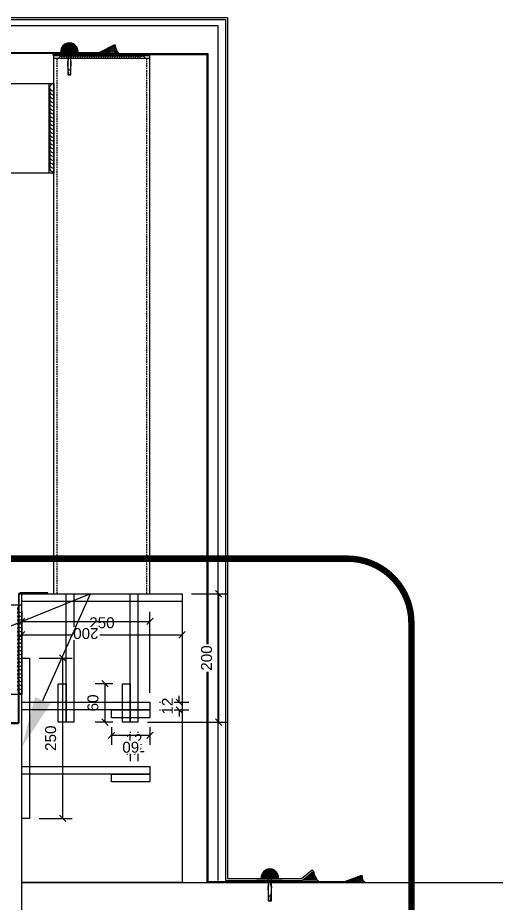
# Model space of a CAD drawing. Header units: millimetres. Extents: x 0 to 119933, y -45162 to 41221.
# Drawn here: x 11618 to 12364, y 1396 to 2777 of the extents above; entities that cross this region are included whole.
import ezdxf
from ezdxf import colors
from ezdxf.entities.mleader import LeaderData, LeaderLine
from ezdxf.math import Vec2, Vec3

# ---------------------------------------------------------------- set-up
doc = ezdxf.new("R2010")
doc.units = ezdxf.units.MM
doc.linetypes.add('CENTER', pattern=[2, 1.25, -0.25, 0.25, -0.25])
doc.linetypes.add('HIDDEN', pattern=[0.375, 0.25, -0.125])
doc.layers.get('DEFPOINTS').update_dxf_attribs({"color": 166})
for name, color, linetype in [('F-Alum', 4, 'Continuous'), ('F-Misc', 8, 'Continuous'), ('F-OTHERS', 8, 'Continuous'), ('F-SSTEEL', 3, 'Continuous'), ('F-steel', 3, 'Continuous'), ('F_CONC', 7, 'Continuous'), ('F_STEL', 3, 'Continuous'), ('GASK', 8, 'Continuous'), ('gasket', 1, 'Continuous'), ('Hatch', 8, 'Continuous'), ('WELDING VW', 8, 'Continuous')]:
    doc.layers.add(name, color=color, linetype=linetype)
doc.styles.add('Arial', font='arial.ttf')
doc.styles.get("Standard").update_dxf_attribs({"font": 'arial.ttf'})
doc.dimstyles.new('10x of Arup4', dxfattribs={"dimscale": 10, "dimtxt": 1.7, "dimasz": 1, "dimexe": 1.5, "dimexo": 1.5, "dimgap": 1, "dimtad": 1, "dimdec": 1, "dimdsep": 46, "dimtxsty": 'Arial', "dimblk": 'OBLIQUE', "dimcen": 0, "dimclrd": 1, "dimclre": 1, "dimclrt": 7, "dimadec": 0, "dimazin": 0, "dimtfac": 1, "dimtdec": 1, "dimtix": 1, "dimtofl": 0, "dimtmove": 2, "dimatfit": 3, "dimfxl": 5, "dimtfill": 1, "dimtolj": 1, "dimtzin": 0, "dimlwd": -1, "dimlwe": -1, "dimarcsym": 0})

# ---------------------------------------------------------------- blocks, each defined once
blk = doc.blocks.new('fhd')
at = {"layer": 'F-OTHERS'}
for points in [[(2.5, 0), (2.5, 35), (-2.5, 35), (-2.5, 0)], [(2.5, -3), (2.5, -12), (1.5, -13), (-1.5, -13), (-2.5, -12), (-2.5, -3)]]:
    blk.add_lwpolyline(points, dxfattribs=at)
for points in [[(-1.3, 35, 0.036206), (-2.5, 21.4)], [(-2.5, 5, 0.297843), (-2.5, 13.3, -0.036206), (-1.3, 27, -0.585039), (1.3, 27, -0.036206), (2.5, 13.3, 0.297843), (2.5, 5)], [(2.5, 21.4, 0.036206), (1.3, 35)]]:
    blk.add_lwpolyline(points, format="xyb", dxfattribs=at)
blk.add_lwpolyline([(6.5, 0, -0.414214), (7.5, -1), (7.5, -2, -0.414214), (6.5, -3), (-6.5, -3, -0.414214), (-7.5, -2), (-7.5, -1, -0.414214), (-6.5, 0), (-2.5, 0), (2.5, 0)], format="xyb", close=True, dxfattribs=at)
blk = doc.blocks.new('*U387')
at = {"layer": 'WELDING VW'}
for centre, end in [((4, 0), 180), ((8, 0), 120), ((12, 0), 120), ((16, 0), 120), ((20, 0), 120), ((24, 0), 120), ((28, 0), 120), ((32, 0), 120), ((36, 0), 120), ((40, 0), 120), ((44, 0), 120), ((48, 0), 120), ((52, 0), 120), ((56, 0), 120), ((60, 0), 120), ((64, 0), 120), ((68, 0), 120), ((72, 0), 120), ((76, 0), 120), ((80, 0), 120), ((84, 0), 120), ((88, 0), 120)]:
    blk.add_arc(centre, 4, 0, end, dxfattribs=at)
blk = doc.blocks.new('*U389')
at = {"layer": 'GASK'}
blk.add_lwpolyline([(0, -2), (0, 0), (-40.2, 0), (-40.2, -2)], close=True, dxfattribs=at)
for points in [[(0, -2), (-40.2, 0)], [(-40.2, -2), (0, 0)]]:
    blk.add_lwpolyline(points, dxfattribs=at)
blk = doc.blocks.new('*U386')
at = {"layer": 'WELDING VW'}
for centre, end in [((4, 0), 180), ((8, 0), 120), ((12, 0), 120), ((16, 0), 120), ((20, 0), 120), ((24, 0), 120), ((28, 0), 120), ((32, 0), 120), ((36, 0), 120), ((40, 0), 120), ((44, 0), 120), ((48, 0), 120), ((52, 0), 120), ((56, 0), 120), ((60, 0), 120), ((64, 0), 120), ((68, 0), 120), ((72, 0), 120), ((76, 0), 120), ((80, 0), 120), ((84, 0), 120), ((88, 0), 120)]:
    blk.add_arc(centre, 4, 0, end, dxfattribs=at)
blk = doc.blocks.new('*U395')
at = {"layer": 'WELDING VW'}
for centre, end in [((4, 0), 180), ((8, 0), 120), ((12, 0), 120), ((16, 0), 120), ((20, 0), 120), ((24, 0), 120), ((28, 0), 120), ((32, 0), 120), ((36, 0), 120), ((40, 0), 120), ((44, 0), 120), ((48, 0), 120), ((52, 0), 120), ((56, 0), 120), ((60, 0), 120), ((64, 0), 120), ((68, 0), 120), ((72, 0), 120), ((76, 0), 120), ((80, 0), 120), ((84, 0), 120), ((88, 0), 120), ((92, 0), 120), ((96, 0), 120), ((100, 0), 120), ((104, 0), 120), ((108, 0), 120), ((112, 0), 120), ((116, 0), 120), ((120, 0), 120), ((124, 0), 120), ((128, 0), 120), ((132, 0), 120), ((136, 0), 120), ((140, 0), 120), ((144, 0), 120)]:
    blk.add_arc(centre, 4, 0, end, dxfattribs=at)
blk = doc.blocks.new('_OBLIQUE')
at = {"color": 0, "linetype": 'ByBlock'}
blk.add_line((-0.5, -0.5), (0.5, 0.5), dxfattribs=at)
blk = doc.blocks.new('*D167')
at = {"color": 1, "linetype": 'Continuous', "transparency": 16777216}
for p, q in [((-125, -27), (-125, -78.8)), ((125, -27), (125, -78.8)), ((-125, -63.8), (125, -63.8))]:
    blk.add_line(p, q, dxfattribs=at)
at = {"layer": 'DEFPOINTS', "color": 0, "transparency": 16777216}
for p in [(-125, -12, 0), (125, -12, 0), (125, -63.8)]:
    blk.add_point(p, dxfattribs=at)
at = {"color": 1, "transparency": 16777216, "xscale": 10, "yscale": 10, "zscale": 10, "rotation": 180}
blk.add_blockref('_OBLIQUE', (-125, -63.8), dxfattribs=at)
at = {"color": 1, "transparency": 16777216, "xscale": 10, "yscale": 10, "zscale": 10}
blk.add_blockref('_OBLIQUE', (125, -63.8), dxfattribs=at)
at = {"color": 7, "transparency": 16777216, "insert": (0, -45.1), "char_height": 17, "attachment_point": 5, "style": 'Arial', "bg_fill": 3, "box_fill_scale": 1.1, "bg_fill_color": 256, "bg_fill_true_color": 13158600, "bg_fill_transparency": 0}
blk.add_mtext('\\A1;250', dxfattribs=at)
blk = doc.blocks.new('*D168')
at = {"color": 1, "linetype": 'Continuous', "transparency": 16777216}
for p, q in [((140, 0), (197, 0)), ((182, 0), (182, -200)), ((71, -200), (197, -200))]:
    blk.add_line(p, q, dxfattribs=at)
at = {"layer": 'DEFPOINTS', "color": 0, "transparency": 16777216}
for p in [(125, 0, 0), (56, -200, 0), (182, -200)]:
    blk.add_point(p, dxfattribs=at)
at = {"color": 1, "transparency": 16777216, "xscale": 10, "yscale": 10, "zscale": 10}
for p, rotation in [((182, 0), 90), ((182, -200), 270)]:
    blk.add_blockref('_OBLIQUE', p, dxfattribs=dict(at, rotation=rotation))
at = {"color": 7, "transparency": 16777216, "insert": (163.3, -100), "char_height": 17, "attachment_point": 5, "rotation": 90, "style": 'Arial', "bg_fill": 3, "box_fill_scale": 1.1, "bg_fill_color": 256, "bg_fill_true_color": 13158600, "bg_fill_transparency": 0}
blk.add_mtext('\\A1;200', dxfattribs=at)
blk = doc.blocks.new('*D169')
at = {"color": 1, "linetype": 'Continuous', "transparency": 16777216}
for p, q in [((17, -140), (-10.3, -140)), ((4.7, -140), (4.7, -200)), ((17, -200), (-10.3, -200))]:
    blk.add_line(p, q, dxfattribs=at)
at = {"layer": 'DEFPOINTS', "color": 0, "transparency": 16777216}
for p in [(32, -140, 0), (4.7, -200), (32, -200, 0)]:
    blk.add_point(p, dxfattribs=at)
at = {"color": 1, "transparency": 16777216, "xscale": 10, "yscale": 10, "zscale": 10}
for p, rotation in [((4.7, -140), 90), ((4.7, -200), 270)]:
    blk.add_blockref('_OBLIQUE', p, dxfattribs=dict(at, rotation=rotation))
at = {"color": 7, "transparency": 16777216, "insert": (-13.9, -170), "char_height": 17, "attachment_point": 5, "rotation": 90, "style": 'Arial', "bg_fill": 3, "box_fill_scale": 1.1, "bg_fill_color": 256, "bg_fill_true_color": 13158600, "bg_fill_transparency": 0}
blk.add_mtext('\\A1;60', dxfattribs=at)
blk = doc.blocks.new('*D170')
at = {"color": 1, "linetype": 'Continuous', "transparency": 16777216}
for p, q in [((44, -215), (44, -260.6)), ((56, -215), (56, -260.6)), ((44, -245.6), (34, -245.6)), ((56, -245.6), (66, -245.6))]:
    blk.add_line(p, q, dxfattribs=at)
at = {"layer": 'DEFPOINTS', "color": 0, "transparency": 16777216}
for p in [(44, -200, 0), (56, -200, 0), (56, -245.6)]:
    blk.add_point(p, dxfattribs=at)
at = {"color": 1, "transparency": 16777216, "xscale": 10, "yscale": 10, "zscale": 10}
blk.add_blockref('_OBLIQUE', (44, -245.6), dxfattribs=at)
at = {"color": 1, "transparency": 16777216, "xscale": 10, "yscale": 10, "zscale": 10, "rotation": 180}
blk.add_blockref('_OBLIQUE', (56, -245.6), dxfattribs=at)
at = {"color": 7, "transparency": 16777216, "insert": (50, -227.1), "char_height": 17, "attachment_point": 5, "style": 'Arial', "bg_fill": 3, "box_fill_scale": 1.1, "bg_fill_color": 256, "bg_fill_true_color": 13158600, "bg_fill_transparency": 0}
blk.add_mtext('\\A1;12', dxfattribs=at)
blk = doc.blocks.new('A$C29073de8')
for points in [[(-125, 0), (125, 0), (125, -12), (-125, -12)], [(-56, 0), (-44, 0), (-44, -200), (-56, -200)], [(44, 0), (56, 0), (56, -200), (44, -200)], [(-68, -140), (-56, -140), (-56, -200), (-68, -200)], [(32, -140), (44, -140), (44, -200), (32, -200)]]:
    blk.add_lwpolyline(points, close=True)
dim = blk.add_linear_dim(base=(125, -63.79, -0.03), p1=(-125, -12), p2=(125, -12), dimstyle='10x of Arup4', override={"dimarcsym": 1})
dim.commit()
dim.dimension.update_dxf_attribs({"geometry": '*D167', "text_midpoint": (0, -45.11, -0.03)})
dim = blk.add_linear_dim(base=(4.75, -200, -0.03), p1=(32, -140), p2=(32, -200), angle=90, dimstyle='10x of Arup4', override={"dimarcsym": 1})
dim.commit()
dim.dimension.update_dxf_attribs({"geometry": '*D169', "text_midpoint": (-13.93, -170, -0.03)})
dim = blk.add_linear_dim(base=(181.96, -200, -0.03), p1=(125, 0), p2=(56, -200), angle=90, dimstyle='10x of Arup4', override={"dimarcsym": 1})
dim.commit()
dim.dimension.update_dxf_attribs({"geometry": '*D168', "text_midpoint": (163.29, -100, -0.03)})
dim = blk.add_linear_dim(base=(56, -245.59, -0.03), p1=(44, -200), p2=(56, -200), dimstyle='10x of Arup4', override={"dimarcsym": 1})
dim.commit()
dim.dimension.update_dxf_attribs({"geometry": '*D170', "text_midpoint": (50, -227.05, -0.03)})

msp = doc.modelspace()

# ---------------------------------------------------------------- hatches: boundary and pattern name
at = {"layer": 'F-Misc', "ltscale": 5}
h = msp.add_hatch(dxfattribs=at)
h.set_pattern_fill('ANSI35', color=8, angle=270, style=0)
h.set_pattern_definition([(315, (-36056.231, 16279.7215), (2.24506403, 2.24506403), []), (315, (-36056.231, 16277.4764), (2.24506403, 2.24506403), [3.96875, -0.79375, 0, -0.79375])])
h.paths.add_polyline_path([(11711.89, 2722.37, 1.0985846), (11684.53, 2722.37)])
h = msp.add_hatch(dxfattribs=at)
h.set_pattern_fill('ANSI35', color=8, angle=270, style=0)
h.set_pattern_definition([(315, (-35743.6046, 14992.5182), (2.24506403, 2.24506403), []), (315, (-35743.6046, 14990.2732), (2.24506403, 2.24506403), [3.96875, -0.79375, 0, -0.79375])])
h.paths.add_polyline_path([(12024.52, 1435.17, 1.0985846), (11997.16, 1435.17)])
at = {"layer": 'gasket'}
h = msp.add_hatch(dxfattribs=at)
h.set_pattern_fill('DOTS', color=8)
h.set_pattern_definition([(0, (-24023.3274, 28180.3326), (0.79375, 1.5875), [0, -1.5875])])
h.paths.add_polyline_path([(11769.7, 2733.3, 0.1179567), (11774.82, 2720.87), (11745.16, 2720.87)])
h = msp.add_hatch(dxfattribs=at)
h.set_pattern_fill('DOTS', color=8)
h.set_pattern_definition([(0, (-23713.933, 26893.3608), (0.79375, 1.5875), [0, -1.5875])])
edge = h.paths.add_edge_path()
edge.add_arc((12106.23, 1450.42), 27.44, 188.56556, 221.69058)
edge.add_line((12085.74, 1432.17), (12061.43, 1432.17))
edge.add_line((12061.43, 1432.17), (12079.09, 1446.33))
h = msp.add_hatch(dxfattribs=at)
h.set_pattern_fill('DOTS', color=8)
h.set_pattern_definition([(0, (-23638.2624, 26885.8894), (0.79375, 1.5875), [0, -1.5875])])
edge = h.paths.add_edge_path()
edge.add_arc((12163.74, 1437.44), 9.08, 171.0553, 255.13752)
edge.add_line((12161.41, 1428.67), (12128.28, 1428.67))
edge.add_line((12128.28, 1428.67), (12154.76, 1438.86))

# ---------------------------------------------------------------- linework, layer by layer
at = {"layer": 'F-Alum'}
for p, q in [((11317.7, 2764.58, 0.9), (11929.91, 2764.58, 5.18)), ((12077.17, 1448.63, 2.82), (12079.09, 1446.33, 2.82))]:
    msp.add_line(p, q, dxfattribs=at)
at = {"layer": 'F-Alum', "color": 8, "linetype": 'HIDDEN', "ltscale": 10}
for p, q in [((11679.02, 1878.67, 1.31), (11679.02, 2713.55, 3.67)), ((11819.02, 1878.67, 1.31), (11819.02, 2713.55, 3.67))]:
    msp.add_line(p, q, dxfattribs=at)
at = {"layer": 'F-Alum'}
for points, elevation in [([(11944.91, 2776.61), (11274.02, 2776.57), (11274.02, 2746.6), (11317.7, 2746.6), (11317.7, 2749.6), (11277.02, 2749.6), (11277.02, 2773.57), (11941.91, 2773.61)], 0.9), ([(11944.91, 2776.61), (11944.91, 1435.17), (12060.34, 1435.17), (12077.17, 1448.63)], 4.31), ([(11929.91, 2764.58), (11929.91, 1432.17)], 4.31), ([(11941.91, 2773.61), (11941.91, 1432.17), (12061.43, 1432.17), (12079.09, 1446.33)], 4.31)]:
    msp.add_lwpolyline(points, dxfattribs=dict(at, elevation=elevation))
at = {"layer": 'F-Misc', "color": 8, "ltscale": 5}
for centre in [(11698.36, 2723.66, 2.18), (12010.99, 1436.46, 2.82)]:
    msp.add_arc(centre, 13.59, 354.46299, 185.45177, dxfattribs=at)
at = {"layer": 'F-SSTEEL'}
msp.add_line((12154.22, 1440.26, 0.03), (12154.76, 1438.86, 0.03), dxfattribs=at)
at = {"layer": 'F-SSTEEL', "elevation": 0.03}
msp.add_lwpolyline([(11539.04, 2750.88), (11539.04, 2723.37, 0.4142136), (11540.04, 2722.37), (11744.57, 2722.37), (11769.08, 2734.88), (11769.7, 2733.3), (11745.16, 2720.87), (11540.54, 2720.87, -0.4142136), (11537.54, 2723.87), (11537.54, 2751.28), (11542.85, 2760.48), (11544.15, 2759.73)], format="xyb", close=True, dxfattribs=at)
for points in [[(11672.19, 2720.87), (11904.97, 2720.87), (11914.38, 2720.87), (11914.38, 1430.17), (12128, 1430.17), (12154.22, 1440.26)], [(11672.19, 2719.37), (11904.97, 2719.37), (11912.88, 2719.37), (11912.88, 1428.67), (12128.28, 1428.67), (12154.76, 1438.86)]]:
    msp.add_lwpolyline(points, dxfattribs=at)
at = {"layer": 'F-SSTEEL', "elevation": -3}
for points in [[(11538.89, 1677.91), (11538.89, 1676.41), (11617.06, 1676.41, 0.4142136), (11620.06, 1679.41), (11620.2, 1877.67, -0.4142136), (11621.2, 1878.67), (11664.73, 1878.67), (11664.73, 1880.17)], [(11664.73, 1880.17), (11621.7, 1880.17, 0.4142136), (11618.7, 1877.17), (11618.56, 1678.91, -0.4142136), (11617.56, 1677.91), (11538.89, 1677.91)]]:
    msp.add_lwpolyline(points, format="xyb", dxfattribs=at)
at = {"layer": 'F-steel', "ltscale": 10}
for p, q in [((11674.02, 1878.67, 1.31), (11674.02, 2717.55, 3.67)), ((11674.02, 2717.55, 3.69), (11824.02, 2717.55, 3.67)), ((11674.02, 2713.55, 3.69), (11824.02, 2713.55, 3.67)), ((11824.02, 1878.67, 1.31), (11824.02, 2717.55, 3.67)), ((11666.02, 2674.14, 5.18), (11666.02, 2534.14, 5.18)), ((11804.02, 1428.67, 4.34), (11624.02, 1428.67, 4.34))]:
    msp.add_line(p, q, dxfattribs=at)
for points, elevation in [([(11674.02, 2674.14), (11674.02, 2534.14), (11446.28, 2534.14), (11446.28, 2674.14), (11674.02, 2674.14)], 2.39), ([(11624.02, 1841.63), (11624.02, 1721.63), (11446.28, 1721.63), (11446.28, 1861.63), (11624.02, 1861.63)], -1.49)]:
    msp.add_lwpolyline(points, dxfattribs=dict(at, elevation=elevation))
at = {"layer": 'F_CONC', "color": 5, "elevation": 0.03}
msp.add_lwpolyline([(11624.02, 1878.67), (11874.02, 1878.67), (11874.02, 1428.67), (11624.02, 1428.67)], close=True, dxfattribs=at)
msp.add_lwpolyline([(13593.07, 1278.68), (11624.02, 1278.68), (11624.02, 1428.67), (13593.07, 1428.67)], dxfattribs=at)
at = {"layer": 'Hatch'}
for centre, radius, start, end in [((11798.24, 2737.78, 3.69), 28.89, 188.92312, 215.83246), ((12107.15, 1450.7, -0.16), 28.4, 188.84725, 226.29876), ((12163.74, 1437.44, 0.03), 9.08, 171.0553, 255.13752)]:
    msp.add_arc(centre, radius, start, end, dxfattribs=at)

# ---------------------------------------------------------------- block references
at = {"layer": 'F-Misc', "rotation": 180}
msp.add_blockref('*U389', (11990.21, 1430.17, 2.82), dxfattribs=at)
at = {"layer": 'F-OTHERS', "rotation": 180}
for p in [(11698.22, 2722.37, 2.18), (12010.84, 1435.17, 2.82)]:
    msp.add_blockref('fhd', p, dxfattribs=at)
at = {"layer": 'Hatch', "xscale": -0.8999999999999999, "yscale": 0.8999999999999999, "zscale": 0.8999999999999999}
msp.add_blockref('*U395', (11815.59, 2713.55, 3.67), dxfattribs=at)
at = {"layer": 'Hatch', "xscale": -1.5, "yscale": 1.5, "zscale": 1.5, "rotation": 90}
for name, p in [('*U387', (11674.02, 2673.87, 5.18)), ('*U386', (11624.02, 1861.35, 1.31))]:
    msp.add_blockref(name, p, dxfattribs=at)

# ---------------------------------------------------------------- next in the draw order: block references
at = {"layer": 'F_STEL'}
msp.add_blockref('A$C29073de8', (11749.02, 1878.67, 0.03), dxfattribs=at)

# ---------------------------------------------------------------- next in the draw order: block references
at = {"layer": 'F_STEL', "rotation": 90}
msp.add_blockref('A$C29073de8', (11624.02, 1653.67, 0.03), dxfattribs=at)

# ---------------------------------------------------------------- next in the draw order: linework, layer by layer
at = {"layer": 'DEFPOINTS', "color": 2, "linetype": 'CENTER', "ltscale": 100, "const_width": 10}
msp.add_lwpolyline([(11346.21, 1933.56), (12131.78, 1933.56, -0.4142136), (12231.78, 1833.56), (12231.78, 937.38, -0.4142136), (12131.78, 837.38), (11346.21, 837.38, -0.4142136), (11246.21, 937.38), (11246.21, 1833.56, -0.4142136)], format="xyb", close=True, dxfattribs=at)

# ---------------------------------------------------------------- next in the draw order: leaders
ml = msp.add_multileader_mtext('Standard')
ml.set_content('{\\fSimSun|b0|i0|c134|p2;②}', color=256)
ml.set_leader_properties()
ml.build(insert=Vec2(0, 0))
ml.multileader.update_dxf_attribs({"arrow_head_size": 80, "scale": 20})
ctx = ml.context
ctx.base_point, ctx.scale, ctx.char_height, ctx.arrow_head_size, ctx.landing_gap_size, ctx.plane_origin = Vec3(10789.22, 1639.57, 2.79), 20, 80, 80, 40, Vec3(11824.02, 1639.57, 2.79)
ctx.text_align_type = 2
notes = []
notes.append((ctx, [(0, (1, 1, 0), (11136.03, 1639.57, 2.79), (-1, 0), 160, [(1, [(11624.02, 1639.57, 2.79), (11731.4, 1878.67, 2.79)], 0, [])])]))
ctx.mtext.insert, ctx.mtext.rotation, ctx.mtext.alignment, ctx.mtext.flow_direction = Vec3(10936.03, 1686.05, 2.79), -6.1160459, 3, 5
for ctx, leaders in notes:
    for number, flags, end, landing, length, lines in leaders:
        leader = LeaderData()
        leader.index, (leader.has_last_leader_line, leader.has_dogleg_vector, leader.attachment_direction) = number, flags
        leader.last_leader_point, leader.dogleg_vector, leader.dogleg_length = Vec3(end), Vec3(landing), length
        for number, points, colour, breaks in lines:
            line = LeaderLine()
            line.index, line.vertices, line.color, line.breaks = number, Vec3.list(points), colors.encode_raw_color(colour), breaks
            leader.lines.append(line)
        ctx.leaders.append(leader)

doc.saveas('drawing.dxf')
